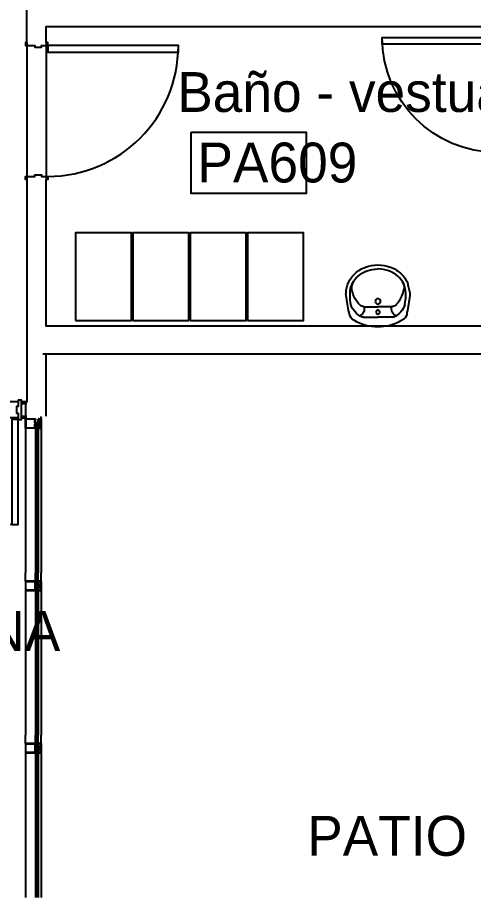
# Model space of a CAD drawing. Header units: millimetres. Extents: x 1473.7 to 1568.7, y 1808.4 to 1881.8.
# Drawn here: x 1505.13 to 1507.99, y 1822.57 to 1828.09 of the extents above; entities that cross this region are included whole.
import ezdxf

# ---------------------------------------------------------------- set-up
doc = ezdxf.new("R2010")
doc.units = ezdxf.units.MM
doc.layers.get('0').update_dxf_attribs({"linetype": 'CONTINUOUS'})
for name, color, linetype in [('0000-TEXTO', 7, 'CONTINUOUS'), ('10-CARP-HOJA-PUER', 4, 'CONTINUOUS'), ('10-CARP-MARC', 2, 'CONTINUOUS'), ('10-CARP-SLIA', 14, 'CONTINUOUS'), ('AR - CURTAIN WALL', 1, 'CONTINUOUS'), ('AR - INST. SANITARIA', 2, 'CONTINUOUS'), ('AR - REVESTIMIENTO', 21, 'CONTINUOUS'), ('AR - REVOQUE', 8, 'CONTINUOUS'), ('AR - VISTA 1', 8, 'CONTINUOUS'), ('MURO', 7, 'CONTINUOUS'), ('Sanitario_Detalle', 8, 'CONTINUOUS'), ('TEXTO', 7, 'CONTINUOUS')]:
    doc.layers.add(name, color=color, linetype=linetype)

# ---------------------------------------------------------------- blocks, each defined once
blk = doc.blocks.new('Puerta 86')
at = {"layer": '10-CARP-HOJA-PUER', "linetype": 'CONTINUOUS'}
blk.add_lwpolyline([(0.02, 0.13), (0.06, 0.13), (0.06, 0.95), (0.02, 0.95), (0.02, 0.13)], dxfattribs=at)
at = {"layer": '10-CARP-MARC', "linetype": 'CONTINUOUS'}
for points in [[(0, 0), (0, -0.01), (0.02, -0.01), (0.02, 0.05), (0.03, 0.05), (0.03, 0.09), (0.02, 0.09), (0.02, 0.13), (0, 0.13), (0, 0.12)], [(0.86, 0), (0.86, -0.01), (0.84, -0.01), (0.84, 0.05), (0.83, 0.05), (0.83, 0.09), (0.84, 0.09), (0.84, 0.13), (0.86, 0.13), (0.86, 0.12)]]:
    blk.add_lwpolyline(points, dxfattribs=at)
at = {"layer": '10-CARP-SLIA', "linetype": 'CONTINUOUS'}
for p, q in [((0, 0.12), (0.86, 0.12)), ((0, 0), (0.86, 0))]:
    blk.add_line(p, q, dxfattribs=at)
blk.add_arc((0.02, 0.13), 0.82, 0, 90, dxfattribs=at)
blk = doc.blocks.new('Puerta 76.2')
at = {"layer": '10-CARP-HOJA-PUER', "linetype": 'CONTINUOUS'}
blk.add_lwpolyline([(0.02, 0.14), (0.06, 0.14), (0.06, 0.86), (0.02, 0.86), (0.02, 0.14)], dxfattribs=at)
at = {"layer": '10-CARP-MARC', "linetype": 'CONTINUOUS'}
for points in [[(0, 0), (0, -0.01), (0.02, -0.01), (0.02, 0.06), (0.03, 0.06), (0.03, 0.1), (0.02, 0.1), (0.02, 0.14), (0, 0.14), (0, 0.13)], [(0.76, 0), (0.76, -0.01), (0.74, -0.01), (0.74, 0.06), (0.73, 0.06), (0.73, 0.1), (0.74, 0.1), (0.74, 0.14), (0.76, 0.14), (0.76, 0.13)]]:
    blk.add_lwpolyline(points, dxfattribs=at)
at = {"layer": '10-CARP-SLIA', "linetype": 'CONTINUOUS'}
for p, q in [((0, 0.13), (0.76, 0.13)), ((0, 0), (0.76, 0))]:
    blk.add_line(p, q, dxfattribs=at)
blk.add_arc((0.02, 0.14), 0.72, 0, 90, dxfattribs=at)
blk = doc.blocks.new('CWALL 01')
at = {"linetype": 'CONTINUOUS'}
for p, q in [((0.074213, 0.099158), (0.015, 0.099158)), ((0.015, 0.099158), (0.015, 0.035998)), ((0.016974, 0.041327), (0.016974, 0.096198)), ((0.017961, 0.097184), (0.071252, 0.097184)), ((0.072239, 0.096198), (0.072239, 0.041327)), ((0.074213, 0.035998), (0.074213, 0.099158)), ((0.015, 0.035998), (0.016382, 0.035998)), ((0.016184, 0.037182), (0.016184, 0.038366)), ((0.016184, 0.038366), (0.020132, 0.038366)), ((0.016382, 0.037182), (0.016184, 0.037182)), ((0.016875, 0.036491), (0.016875, 0.036689)), ((0.040017, 0.04034), (0.017961, 0.04034)), ((0.019441, 0.036689), (0.019441, 0.036491)), ((0.020132, 0.037182), (0.019934, 0.037182)), ((0.019934, 0.035998), (0.021316, 0.035998)), ((0.020132, 0.038366), (0.020132, 0.037182)), ((0.021316, 0.035998), (0.021316, 0.037873)), ((0.021809, 0.038366), (0.039031, 0.038366)), ((0.039524, 0.037873), (0.039524, 0.022182)), ((0.039524, 0.022182), (0.040511, 0.022182)), ((0.041498, 0.037873), (0.041498, 0.03886)), ((0.041498, 0.033393), (0.041498, 0.034419)), ((0.041498, 0.023168), (0.041498, 0.024391)), ((0.042164, 0.032915), (0.041601, 0.03322)), ((0.041601, 0.024565), (0.042164, 0.02487)), ((0.041621, 0.032273), (0.042164, 0.032568)), ((0.042164, 0.031632), (0.041621, 0.031926)), ((0.041621, 0.03099), (0.042164, 0.031285)), ((0.042164, 0.030349), (0.041621, 0.030643)), ((0.041621, 0.029707), (0.042164, 0.030002)), ((0.042164, 0.029066), (0.041621, 0.02936)), ((0.041621, 0.028424), (0.042164, 0.028719)), ((0.042164, 0.027783), (0.041621, 0.028077)), ((0.041621, 0.027142), (0.042164, 0.027436)), ((0.042164, 0.0265), (0.041621, 0.026794)), ((0.041621, 0.025859), (0.042164, 0.026153)), ((0.042164, 0.025217), (0.041621, 0.025511)), ((0.047222, 0.03738), (0.041991, 0.03738)), ((0.042485, 0.035406), (0.046728, 0.035406)), ((0.047612, 0.033861), (0.047049, 0.033556)), ((0.047049, 0.033209), (0.047592, 0.032915)), ((0.047592, 0.032568), (0.047049, 0.032273)), ((0.047049, 0.031926), (0.047592, 0.031632)), ((0.047592, 0.031285), (0.047049, 0.03099)), ((0.047049, 0.030643), (0.047592, 0.030349)), ((0.047592, 0.030002), (0.047049, 0.029707)), ((0.047049, 0.02936), (0.047592, 0.029066)), ((0.047592, 0.028719), (0.047049, 0.028424)), ((0.047049, 0.028077), (0.047592, 0.027783)), ((0.047592, 0.027436), (0.047049, 0.027142)), ((0.047049, 0.026794), (0.047592, 0.0265)), ((0.047592, 0.026153), (0.047049, 0.025859)), ((0.047049, 0.025511), (0.047592, 0.025217)), ((0.047592, 0.02487), (0.047049, 0.024576)), ((0.047049, 0.024229), (0.047612, 0.023924)), ((0.047715, 0.03886), (0.047715, 0.037873)), ((0.047715, 0.034419), (0.047715, 0.034035)), ((0.047715, 0.02375), (0.047715, 0.023168)), ((0.048702, 0.022182), (0.049689, 0.022182)), ((0.071252, 0.04034), (0.049195, 0.04034)), ((0.049689, 0.022182), (0.049689, 0.037873)), ((0.050182, 0.038366), (0.067403, 0.038366)), ((0.067897, 0.037873), (0.067897, 0.035998)), ((0.067897, 0.035998), (0.069278, 0.035998)), ((0.069081, 0.037182), (0.069081, 0.038366)), ((0.069081, 0.038366), (0.073028, 0.038366)), ((0.069278, 0.037182), (0.069081, 0.037182)), ((0.069772, 0.036491), (0.069772, 0.036689)), ((0.072338, 0.036689), (0.072338, 0.036491)), ((0.073028, 0.037182), (0.072831, 0.037182)), ((0.072831, 0.035998), (0.074213, 0.035998)), ((0.073028, 0.038366), (0.073028, 0.037182))]:
    blk.add_line(p, q, dxfattribs=at)
for p, q in [((0.074213, 0.099158), (0.126021, 0.099158)), ((0.015987, 0.019961), (0.015, 0.019961)), ((0.015, 0.019961), (0.015, 0.000224)), ((0.015, 0.000224), (0.074213, 0.000224)), ((0.015987, 0.015354), (0.015987, 0.019961)), ((0.016974, 0.013645), (0.015987, 0.015354)), ((0.016184, 0.013189), (0.016974, 0.013645)), ((0.016184, 0.012545), (0.016184, 0.013189)), ((0.016974, 0.011178), (0.016184, 0.012545)), ((0.016184, 0.010722), (0.016974, 0.011178)), ((0.016184, 0.0095), (0.016184, 0.010722)), ((0.019934, 0.0095), (0.016184, 0.0095)), ((0.016184, 0.002197), (0.016184, 0.008513)), ((0.016184, 0.008513), (0.019934, 0.008513)), ((0.017613, 0.013572), (0.016628, 0.012998)), ((0.016628, 0.012998), (0.018355, 0.009995)), ((0.072535, 0.001704), (0.016678, 0.001704)), ((0.018306, 0.019961), (0.016924, 0.019961)), ((0.016924, 0.019961), (0.016924, 0.014769)), ((0.016924, 0.014769), (0.017613, 0.013572)), ((0.017171, 0.038366), (0.019145, 0.038366)), ((0.017961, 0.012625), (0.018948, 0.013201)), ((0.019194, 0.010488), (0.017961, 0.012625)), ((0.018948, 0.013201), (0.017964, 0.014876)), ((0.018109, 0.017593), (0.018109, 0.018777)), ((0.018109, 0.018777), (0.018306, 0.018777)), ((0.022056, 0.017593), (0.018109, 0.017593)), ((0.018355, 0.009995), (0.019194, 0.010488)), ((0.01839, 0.015619), (0.029211, 0.015619)), ((0.018799, 0.01927), (0.018799, 0.019468)), ((0.019934, 0.008513), (0.019934, 0.0095)), ((0.021365, 0.019468), (0.021365, 0.01927)), ((0.023191, 0.019961), (0.021859, 0.019961)), ((0.021859, 0.018777), (0.022056, 0.018777)), ((0.022056, 0.018777), (0.022056, 0.017593)), ((0.023191, 0.018086), (0.023191, 0.019961)), ((0.028224, 0.017593), (0.023685, 0.017593)), ((0.028718, 0.018481), (0.028718, 0.018086)), ((0.038784, 0.019961), (0.030198, 0.019961)), ((0.030691, 0.017099), (0.030691, 0.017494)), ((0.031185, 0.017987), (0.03533, 0.017987)), ((0.035231, 0.013842), (0.053982, 0.013842)), ((0.035231, 0.01288), (0.035231, 0.013842)), ((0.053982, 0.01288), (0.035231, 0.01288)), ((0.035823, 0.017494), (0.035823, 0.015816)), ((0.036169, 0.011585), (0.036169, 0.012646)), ((0.036169, 0.012646), (0.053044, 0.012646)), ((0.053044, 0.011585), (0.036169, 0.011585)), ((0.052575, 0.011304), (0.036637, 0.011304)), ((0.036637, 0.011304), (0.036637, 0.006673)), ((0.037303, 0.014336), (0.043126, 0.014336)), ((0.037797, 0.016803), (0.037797, 0.018283)), ((0.03829, 0.018777), (0.038784, 0.018777)), ((0.03829, 0.01705), (0.03829, 0.018037)), ((0.044606, 0.01631), (0.03829, 0.01631)), ((0.05056, 0.004798), (0.038747, 0.004798)), ((0.038784, 0.01853), (0.039031, 0.01853)), ((0.050429, 0.016556), (0.038784, 0.016556)), ((0.039277, 0.01927), (0.039277, 0.019468)), ((0.039524, 0.019024), (0.039524, 0.021935)), ((0.039524, 0.021935), (0.04056, 0.021935)), ((0.040856, 0.006673), (0.040856, 0.011304)), ((0.041658, 0.032371), (0.042221, 0.032934)), ((0.041658, 0.032371), (0.047555, 0.032371)), ((0.041658, 0.013889), (0.041658, 0.032371)), ((0.042221, 0.013842), (0.042221, 0.032934)), ((0.042221, 0.032934), (0.046992, 0.032934)), ((0.042534, 0.023909), (0.042534, 0.028251)), ((0.043126, 0.014336), (0.043619, 0.013842)), ((0.043619, 0.013842), (0.044113, 0.014336)), ((0.044113, 0.014336), (0.044606, 0.014336)), ((0.050922, 0.01631), (0.044606, 0.01631)), ((0.044606, 0.014336), (0.0451, 0.014336)), ((0.0451, 0.014336), (0.045593, 0.013842)), ((0.045593, 0.013842), (0.046087, 0.014336)), ((0.046087, 0.014336), (0.051909, 0.014336)), ((0.046679, 0.028251), (0.046679, 0.023909)), ((0.046992, 0.013842), (0.046992, 0.032934)), ((0.046992, 0.032934), (0.047555, 0.032371)), ((0.047555, 0.032371), (0.047555, 0.013889)), ((0.048357, 0.011304), (0.048357, 0.006673)), ((0.048653, 0.021935), (0.049689, 0.021935)), ((0.049689, 0.021935), (0.049689, 0.019024)), ((0.049936, 0.019468), (0.049936, 0.01927)), ((0.050182, 0.01853), (0.050429, 0.01853)), ((0.059015, 0.019961), (0.050429, 0.019961)), ((0.050429, 0.018777), (0.050922, 0.018777)), ((0.050922, 0.018037), (0.050922, 0.01705)), ((0.051416, 0.018283), (0.051416, 0.016803)), ((0.052575, 0.006673), (0.052575, 0.011304)), ((0.053044, 0.012646), (0.053044, 0.011585)), ((0.05339, 0.015816), (0.05339, 0.017494)), ((0.053883, 0.017987), (0.058028, 0.017987)), ((0.053982, 0.013842), (0.053982, 0.01288)), ((0.058521, 0.017494), (0.058521, 0.017099)), ((0.126021, 0.031927), (0.059558, 0.031927)), ((0.059558, 0.031927), (0.059558, 0.024032)), ((0.059558, 0.024032), (0.126021, 0.024032)), ((0.060002, 0.015619), (0.070823, 0.015619)), ((0.060495, 0.018086), (0.060495, 0.018481)), ((0.065479, 0.017593), (0.060989, 0.017593)), ((0.068143, 0.020257), (0.065676, 0.020257)), ((0.065676, 0.020257), (0.065676, 0.018777)), ((0.067354, 0.019961), (0.065972, 0.019961)), ((0.065972, 0.019961), (0.065972, 0.018086)), ((0.066005, 0.021738), (0.068143, 0.021738)), ((0.067157, 0.017593), (0.067157, 0.018777)), ((0.067157, 0.018777), (0.067354, 0.018777)), ((0.071104, 0.017593), (0.067157, 0.017593)), ((0.067601, 0.035702), (0.067601, 0.037182)), ((0.070068, 0.035702), (0.067601, 0.035702)), ((0.068143, 0.017593), (0.06765, 0.018777)), ((0.06765, 0.018777), (0.068143, 0.018777)), ((0.067847, 0.01927), (0.067847, 0.019468)), ((0.06793, 0.034222), (0.070068, 0.034222)), ((0.068143, 0.018777), (0.068143, 0.020257)), ((0.070117, 0.017593), (0.068143, 0.017593)), ((0.069264, 0.021738), (0.071463, 0.021738)), ((0.073028, 0.0095), (0.069278, 0.0095)), ((0.069278, 0.0095), (0.069278, 0.008513)), ((0.069278, 0.008513), (0.073028, 0.008513)), ((0.070068, 0.038366), (0.069574, 0.037182)), ((0.069574, 0.037182), (0.070068, 0.037182)), ((0.071252, 0.012625), (0.070019, 0.010488)), ((0.070019, 0.010488), (0.070857, 0.009995)), ((0.072042, 0.038366), (0.070068, 0.038366)), ((0.070068, 0.037182), (0.070068, 0.035702)), ((0.072564, 0.020257), (0.070117, 0.020257)), ((0.070117, 0.020257), (0.070117, 0.018777)), ((0.070117, 0.018777), (0.070611, 0.018777)), ((0.070611, 0.018777), (0.070117, 0.017593)), ((0.071249, 0.014876), (0.070265, 0.013201)), ((0.070265, 0.013201), (0.071252, 0.012625)), ((0.070413, 0.019468), (0.070413, 0.01927)), ((0.070857, 0.009995), (0.072584, 0.012998)), ((0.072288, 0.019961), (0.070907, 0.019961)), ((0.070907, 0.018777), (0.071104, 0.018777)), ((0.071104, 0.018777), (0.071104, 0.017593)), ((0.071189, 0.034222), (0.073387, 0.034222)), ((0.0716, 0.013572), (0.072288, 0.014769)), ((0.072584, 0.012998), (0.0716, 0.013572)), ((0.072535, 0.037182), (0.072042, 0.038366)), ((0.072042, 0.035702), (0.072042, 0.037182)), ((0.072042, 0.037182), (0.072535, 0.037182)), ((0.074488, 0.035702), (0.072042, 0.035702)), ((0.073226, 0.015354), (0.072239, 0.013645)), ((0.072239, 0.013645), (0.073028, 0.013189)), ((0.073028, 0.012545), (0.072239, 0.011178)), ((0.072239, 0.011178), (0.073028, 0.010722)), ((0.072288, 0.014769), (0.072288, 0.019961)), ((0.073028, 0.013189), (0.073028, 0.012545)), ((0.073028, 0.010722), (0.073028, 0.0095)), ((0.073028, 0.008513), (0.073028, 0.002197)), ((0.073226, 0.019961), (0.073226, 0.015354)), ((0.074213, 0.019961), (0.073226, 0.019961)), ((0.074213, 0.035998), (0.126021, 0.035998)), ((0.074213, 0.000224), (0.074213, 0.019961)), ((0.074213, 0.000224), (0.126021, 0.000224)), ((0.074516, 0.019961), (0.126021, 0.019961))]:
    blk.add_line(p, q)
for centre, radius, start, end in [((0.007691, 0.11211), 0.014871, 238.855917, 299.4364), ((0.007691, -0.012728), 0.014871, 60.5636, 121.144083), ((0.016678, 0.002197), 0.000493, 180, 270), ((0.01839, 0.015125), 0.000493, 90, 210.425784), ((0.018306, 0.019468), 0.000493, 0, 90), ((0.018306, 0.01927), 0.000493, 270, 0), ((0.021859, 0.019468), 0.000493, 90, 180), ((0.021859, 0.01927), 0.000493, 180, 270), ((0.023685, 0.018086), 0.000493, 180, 270), ((0.028224, 0.018086), 0.000493, 270, 0), ((0.030198, 0.018481), 0.00148, 90, 180), ((0.029211, 0.017099), 0.00148, 270, 0), ((0.031185, 0.017494), 0.000493, 90, 180), ((0.03533, 0.017494), 0.000493, 0, 90), ((0.037303, 0.015816), 0.00148, 180, 270), ((0.038747, 0.006919), 0.002124, 186.670126, 353.329874), ((0.03829, 0.018283), 0.000493, 90, 180), ((0.03829, 0.016803), 0.000493, 180, 270), ((0.038784, 0.018037), 0.000493, 90, 180), ((0.038784, 0.01705), 0.000493, 180, 270), ((0.038784, 0.019468), 0.000493, 0, 90), ((0.038784, 0.01927), 0.000493, 270, 0), ((0.039031, 0.019024), 0.000493, 270, 0), ((0.04056, 0.023909), 0.001974, 270, 0), ((0.044606, 0.028251), 0.002072, 0, 180), ((0.048653, 0.023909), 0.001974, 180, 270), ((0.050466, 0.006919), 0.002124, 186.670126, 353.329874), ((0.050182, 0.019024), 0.000493, 180, 270), ((0.050429, 0.019468), 0.000493, 90, 180), ((0.050429, 0.01927), 0.000493, 180, 270), ((0.050429, 0.018037), 0.000493, 0, 90), ((0.050429, 0.01705), 0.000493, 270, 0), ((0.050922, 0.018283), 0.000493, 360, 90), ((0.050922, 0.016803), 0.000493, 270, 0), ((0.051909, 0.015816), 0.00148, 270, 0), ((0.053883, 0.017494), 0.000493, 90, 180), ((0.058028, 0.017494), 0.000493, 0, 90), ((0.060002, 0.017099), 0.00148, 180, 270), ((0.059015, 0.018481), 0.00148, 0, 90), ((0.060989, 0.018086), 0.000493, 180, 270), ((0.062203, 0.023641), 0.000371, 102.502102, 248.754835), ((0.060585, 0.019384), 0.004183, 349.989613, 69.220115), ((0.062367, 0.02296), 0.001072, 69.387224, 103.154358), ((0.061213, 0.019264), 0.004943, 37.842655, 71.950502), ((0.064128, 0.032318), 0.000371, 111.245165, 257.497898), ((0.062509, 0.036575), 0.004183, 290.779885, 10.010387), ((0.064291, 0.032999), 0.001072, 256.845642, 290.612776), ((0.063137, 0.036695), 0.004943, 288.049498, 322.157345), ((0.065183, 0.018777), 0.000493, 194.036243, 0), ((0.066005, 0.022724), 0.000987, 205.718883, 270), ((0.065479, 0.018086), 0.000493, 270, 0), ((0.067107, 0.037182), 0.000493, 360, 165.963757), ((0.06793, 0.033235), 0.000987, 90, 154.281117), ((0.067354, 0.019468), 0.000493, 0, 90), ((0.067354, 0.01927), 0.000493, 270, 0), ((0.072047, 0.019775), 0.00437, 105.506809, 153.312524), ((0.071625, 0.020652), 0.002598, 93.410662, 155.294258), ((0.073972, 0.036184), 0.00437, 206.687476, 254.493191), ((0.070907, 0.019468), 0.000493, 90, 180), ((0.070907, 0.01927), 0.000493, 180, 270), ((0.070823, 0.015125), 0.000493, 329.574216, 90), ((0.071165, 0.023113), 0.000918, 56.409677, 108.113715), ((0.073549, 0.035308), 0.002598, 204.705742, 266.589338), ((0.071463, 0.022724), 0.000987, 270, 330), ((0.071441, 0.023603), 0.000359, 274.691808, 49.858362), ((0.07577, 0.019908), 0.004161, 99.2844, 146.059324), ((0.072535, 0.002197), 0.000493, 270, 0), ((0.076086, 0.019596), 0.003584, 97.363163, 169.364424), ((0.073089, 0.032846), 0.000918, 251.886285, 303.590323), ((0.073387, 0.033235), 0.000987, 30, 90), ((0.073365, 0.032356), 0.000359, 310.141638, 85.308192), ((0.079955, 0.017514), 0.005963, 121.679518, 164.337468), ((0.077694, 0.036051), 0.004161, 213.940676, 260.7156), ((0.078011, 0.036363), 0.003584, 190.635576, 262.636837), ((0.075309, 0.022764), 0.001268, 66.838107, 99.572638), ((0.075594, 0.023569), 0.00042, 274.518933, 59.340056), ((0.075935, 0.023863), 0.001553, 304.870929, 6.241263), ((0.077233, 0.033195), 0.001268, 260.427362, 293.161893), ((0.077518, 0.03239), 0.00042, 300.659944, 85.481067)]:
    blk.add_arc(centre, radius, start, end)
for centre, radius, start, end in [((0.017961, 0.096198), 0.000987, 90, 180), ((0.071252, 0.096198), 0.000987, 0, 90), ((0.016382, 0.036689), 0.000493, 0, 90), ((0.016382, 0.036491), 0.000493, 270, 0), ((0.017961, 0.041327), 0.000987, 180, 270), ((0.019934, 0.036689), 0.000493, 90, 180), ((0.019934, 0.036491), 0.000493, 180, 270), ((0.021809, 0.037873), 0.000493, 90, 180), ((0.039031, 0.037873), 0.000493, 0, 90), ((0.040017, 0.03886), 0.00148, 0, 90), ((0.040511, 0.023168), 0.000987, 270, 0), ((0.044606, 0.009483), 0.004686, 216.846972, 323.153028), ((0.041991, 0.037873), 0.000493, 180, 270), ((0.042485, 0.034419), 0.000987, 90, 180), ((0.041695, 0.033393), 0.000197, 180, 241.557072), ((0.041695, 0.024391), 0.000197, 118.442929, 180), ((0.041715, 0.0321), 0.000197, 118.442929, 241.557071), ((0.041715, 0.030817), 0.000197, 118.442929, 241.557071), ((0.041715, 0.029534), 0.000197, 118.442929, 241.557071), ((0.041715, 0.028251), 0.000197, 118.442929, 241.557071), ((0.041715, 0.026968), 0.000197, 118.442929, 241.557071), ((0.041715, 0.025685), 0.000197, 118.442929, 241.557072), ((0.04207, 0.032741), 0.000197, 298.442929, 61.557071), ((0.04207, 0.031458), 0.000197, 298.442929, 61.557071), ((0.04207, 0.030175), 0.000197, 298.442929, 61.557071), ((0.04207, 0.028892), 0.000197, 298.442929, 61.557071), ((0.04207, 0.027609), 0.000197, 298.442929, 61.557071), ((0.04207, 0.026327), 0.000197, 298.442929, 61.557071), ((0.04207, 0.025044), 0.000197, 298.442929, 61.557072), ((0.046728, 0.034419), 0.000987, 0, 90), ((0.047143, 0.033383), 0.000197, 118.442928, 241.557071), ((0.047143, 0.0321), 0.000197, 118.442929, 241.557071), ((0.047143, 0.030817), 0.000197, 118.442929, 241.557071), ((0.047143, 0.029534), 0.000197, 118.442929, 241.557071), ((0.047143, 0.028251), 0.000197, 118.442929, 241.557071), ((0.047143, 0.026968), 0.000197, 118.442928, 241.557071), ((0.047143, 0.025685), 0.000197, 118.442929, 241.557071), ((0.047143, 0.024402), 0.000197, 118.442929, 241.557071), ((0.047222, 0.037873), 0.000493, 270, 0), ((0.047498, 0.032741), 0.000197, 298.442928, 61.557071), ((0.047498, 0.031458), 0.000197, 298.442928, 61.557071), ((0.047498, 0.030175), 0.000197, 298.442928, 61.557071), ((0.047498, 0.028892), 0.000197, 298.442929, 61.557071), ((0.047498, 0.027609), 0.000197, 298.442929, 61.557071), ((0.047498, 0.026327), 0.000197, 298.442929, 61.557071), ((0.047498, 0.025044), 0.000197, 298.442929, 61.557071), ((0.047518, 0.034035), 0.000197, 298.442928, 0), ((0.047518, 0.02375), 0.000197, 360, 61.557071), ((0.049195, 0.03886), 0.00148, 90, 180), ((0.048702, 0.023168), 0.000987, 180, 270), ((0.050182, 0.037873), 0.000493, 90, 180), ((0.067403, 0.037873), 0.000493, 0, 90), ((0.069278, 0.036689), 0.000493, 0, 90), ((0.069278, 0.036491), 0.000493, 270, 0), ((0.071252, 0.041327), 0.000987, 270, 0), ((0.072831, 0.036689), 0.000493, 90, 180), ((0.072831, 0.036491), 0.000493, 180, 270)]:
    blk.add_arc(centre, radius, start, end, dxfattribs=at)
blk = doc.blocks.new('CWALL 02')
for p, q in [((0.051808, 0.098935), (0, 0.098935)), ((0.111021, 0.098935), (0.162829, 0.098935)), ((0.051808, 0.035774), (0, 0.035774)), ((0, 0.031703), (0.066463, 0.031703)), ((0.066463, 0.023808), (0, 0.023808)), ((0.051505, 0.019738), (0, 0.019738)), ((0.051808, 0), (0, 0)), ((0.051533, 0.035478), (0.053979, 0.035478)), ((0.052795, 0.019738), (0.051808, 0.019738)), ((0.051808, 0.019738), (0.051808, 0)), ((0.051808, 0), (0.111021, 0)), ((0.054832, 0.033998), (0.052634, 0.033998)), ((0.052795, 0.015131), (0.052795, 0.019738)), ((0.053782, 0.013422), (0.052795, 0.015131)), ((0.052992, 0.012966), (0.053782, 0.013422)), ((0.052992, 0.012322), (0.052992, 0.012966)), ((0.053782, 0.010954), (0.052992, 0.012322)), ((0.052992, 0.010499), (0.053782, 0.010954)), ((0.052992, 0.009277), (0.052992, 0.010499)), ((0.056743, 0.009277), (0.052992, 0.009277)), ((0.052992, 0.001974), (0.052992, 0.00829)), ((0.052992, 0.00829), (0.056743, 0.00829)), ((0.054421, 0.013349), (0.053437, 0.012775)), ((0.053437, 0.012775), (0.055164, 0.009771)), ((0.053457, 0.020034), (0.055904, 0.020034)), ((0.053486, 0.036959), (0.053979, 0.038143)), ((0.053979, 0.036959), (0.053486, 0.036959)), ((0.109343, 0.00148), (0.053486, 0.00148)), ((0.055114, 0.019738), (0.053733, 0.019738)), ((0.053733, 0.019738), (0.053733, 0.014545)), ((0.053733, 0.014545), (0.054421, 0.013349)), ((0.053979, 0.038143), (0.055953, 0.038143)), ((0.053979, 0.035478), (0.053979, 0.036959)), ((0.056757, 0.021514), (0.054558, 0.021514)), ((0.054769, 0.012401), (0.055756, 0.012977)), ((0.056002, 0.010264), (0.054769, 0.012401)), ((0.055756, 0.012977), (0.054772, 0.014652)), ((0.054917, 0.017369), (0.054917, 0.018553)), ((0.054917, 0.018553), (0.055114, 0.018553)), ((0.058864, 0.017369), (0.054917, 0.017369)), ((0.055164, 0.009771), (0.056002, 0.010264)), ((0.055198, 0.015395), (0.066019, 0.015395)), ((0.055904, 0.018553), (0.05541, 0.018553)), ((0.05541, 0.018553), (0.055904, 0.017369)), ((0.055608, 0.019047), (0.055608, 0.019244)), ((0.055904, 0.020034), (0.055904, 0.018553)), ((0.055904, 0.017369), (0.057878, 0.017369)), ((0.055953, 0.038143), (0.056447, 0.036959)), ((0.056447, 0.036959), (0.055953, 0.036959)), ((0.055953, 0.036959), (0.055953, 0.035478)), ((0.055953, 0.035478), (0.05842, 0.035478)), ((0.058091, 0.033998), (0.055953, 0.033998)), ((0.056743, 0.00829), (0.056743, 0.009277)), ((0.060016, 0.021514), (0.057878, 0.021514)), ((0.057878, 0.018553), (0.057878, 0.020034)), ((0.057878, 0.020034), (0.060345, 0.020034)), ((0.057878, 0.017369), (0.058371, 0.018553)), ((0.058371, 0.018553), (0.057878, 0.018553)), ((0.058174, 0.019244), (0.058174, 0.019047)), ((0.05842, 0.035478), (0.05842, 0.036959)), ((0.059999, 0.019738), (0.058667, 0.019738)), ((0.058667, 0.018553), (0.058864, 0.018553)), ((0.058864, 0.018553), (0.058864, 0.017369)), ((0.059999, 0.017863), (0.059999, 0.019738)), ((0.060345, 0.020034), (0.060345, 0.018553)), ((0.065032, 0.017369), (0.060493, 0.017369)), ((0.065526, 0.018257), (0.065526, 0.017863)), ((0.066463, 0.031703), (0.066463, 0.023808)), ((0.075592, 0.019738), (0.067006, 0.019738)), ((0.0675, 0.016876), (0.0675, 0.01727)), ((0.067993, 0.017764), (0.072138, 0.017764)), ((0.072039, 0.013619), (0.09079, 0.013619)), ((0.072039, 0.012657), (0.072039, 0.013619)), ((0.09079, 0.012657), (0.072039, 0.012657)), ((0.072631, 0.01727), (0.072631, 0.015593)), ((0.072977, 0.011361), (0.072977, 0.012422)), ((0.072977, 0.012422), (0.089852, 0.012422)), ((0.089852, 0.011361), (0.072977, 0.011361)), ((0.089384, 0.01108), (0.073446, 0.01108)), ((0.073446, 0.01108), (0.073446, 0.006449)), ((0.074112, 0.014112), (0.079934, 0.014112)), ((0.074605, 0.01658), (0.074605, 0.01806)), ((0.075099, 0.018553), (0.075592, 0.018553)), ((0.075099, 0.016826), (0.075099, 0.017813)), ((0.081415, 0.016086), (0.075099, 0.016086)), ((0.087368, 0.004574), (0.075555, 0.004574)), ((0.075592, 0.018307), (0.075839, 0.018307)), ((0.087237, 0.016333), (0.075592, 0.016333)), ((0.076085, 0.019047), (0.076085, 0.019244)), ((0.076332, 0.0188), (0.076332, 0.021711)), ((0.076332, 0.021711), (0.077368, 0.021711)), ((0.077664, 0.006449), (0.077664, 0.01108)), ((0.078466, 0.032148), (0.079029, 0.03271)), ((0.078466, 0.032148), (0.084363, 0.032148)), ((0.078466, 0.013666), (0.078466, 0.032148)), ((0.079029, 0.013619), (0.079029, 0.03271)), ((0.079029, 0.03271), (0.0838, 0.03271)), ((0.079342, 0.023685), (0.079342, 0.028027)), ((0.079934, 0.014112), (0.080428, 0.013619)), ((0.080428, 0.013619), (0.080921, 0.014112)), ((0.080921, 0.014112), (0.081415, 0.014112)), ((0.087731, 0.016086), (0.081415, 0.016086)), ((0.081415, 0.014112), (0.081908, 0.014112)), ((0.081908, 0.014112), (0.082401, 0.013619)), ((0.082401, 0.013619), (0.082895, 0.014112)), ((0.082895, 0.014112), (0.088718, 0.014112)), ((0.083487, 0.028027), (0.083487, 0.023685)), ((0.0838, 0.013619), (0.0838, 0.03271)), ((0.0838, 0.03271), (0.084363, 0.032148)), ((0.084363, 0.032148), (0.084363, 0.013666)), ((0.085165, 0.01108), (0.085165, 0.006449)), ((0.085461, 0.021711), (0.086497, 0.021711)), ((0.086497, 0.021711), (0.086497, 0.0188)), ((0.086744, 0.019244), (0.086744, 0.019047)), ((0.08699, 0.018307), (0.087237, 0.018307)), ((0.095823, 0.019738), (0.087237, 0.019738)), ((0.087237, 0.018553), (0.087731, 0.018553)), ((0.087731, 0.017813), (0.087731, 0.016826)), ((0.088224, 0.01806), (0.088224, 0.01658)), ((0.089384, 0.006449), (0.089384, 0.01108)), ((0.089852, 0.012422), (0.089852, 0.011361)), ((0.090198, 0.015593), (0.090198, 0.01727)), ((0.090691, 0.017764), (0.094836, 0.017764)), ((0.09079, 0.013619), (0.09079, 0.012657)), ((0.09533, 0.01727), (0.09533, 0.016876)), ((0.162829, 0.031703), (0.096366, 0.031703)), ((0.096366, 0.031703), (0.096366, 0.023808)), ((0.096366, 0.023808), (0.162829, 0.023808)), ((0.09681, 0.015395), (0.107631, 0.015395)), ((0.097303, 0.017863), (0.097303, 0.018257)), ((0.102287, 0.017369), (0.097797, 0.017369)), ((0.104952, 0.020034), (0.102484, 0.020034)), ((0.102484, 0.020034), (0.102484, 0.018553)), ((0.104162, 0.019738), (0.102781, 0.019738)), ((0.102781, 0.019738), (0.102781, 0.017863)), ((0.102814, 0.021514), (0.104952, 0.021514)), ((0.103965, 0.017369), (0.103965, 0.018553)), ((0.103965, 0.018553), (0.104162, 0.018553)), ((0.107912, 0.017369), (0.103965, 0.017369)), ((0.104409, 0.035478), (0.104409, 0.036959)), ((0.106876, 0.035478), (0.104409, 0.035478)), ((0.104952, 0.017369), (0.104458, 0.018553)), ((0.104458, 0.018553), (0.104952, 0.018553)), ((0.104656, 0.019047), (0.104656, 0.019244)), ((0.104738, 0.033998), (0.106876, 0.033998)), ((0.104952, 0.018553), (0.104952, 0.020034)), ((0.106925, 0.017369), (0.104952, 0.017369)), ((0.106072, 0.021514), (0.108271, 0.021514)), ((0.109837, 0.009277), (0.106087, 0.009277)), ((0.106087, 0.009277), (0.106087, 0.00829)), ((0.106087, 0.00829), (0.109837, 0.00829)), ((0.106876, 0.038143), (0.106383, 0.036959)), ((0.106383, 0.036959), (0.106876, 0.036959)), ((0.10806, 0.012401), (0.106827, 0.010264)), ((0.106827, 0.010264), (0.107666, 0.009771)), ((0.10885, 0.038143), (0.106876, 0.038143)), ((0.106876, 0.036959), (0.106876, 0.035478)), ((0.109372, 0.020034), (0.106925, 0.020034)), ((0.106925, 0.020034), (0.106925, 0.018553)), ((0.106925, 0.018553), (0.107419, 0.018553)), ((0.107419, 0.018553), (0.106925, 0.017369)), ((0.108057, 0.014652), (0.107073, 0.012977)), ((0.107073, 0.012977), (0.10806, 0.012401)), ((0.107221, 0.019244), (0.107221, 0.019047)), ((0.107666, 0.009771), (0.109393, 0.012775)), ((0.109097, 0.019738), (0.107715, 0.019738)), ((0.107715, 0.018553), (0.107912, 0.018553)), ((0.107912, 0.018553), (0.107912, 0.017369)), ((0.107997, 0.033998), (0.110195, 0.033998)), ((0.108408, 0.013349), (0.109097, 0.014545)), ((0.109393, 0.012775), (0.108408, 0.013349)), ((0.109343, 0.036959), (0.10885, 0.038143)), ((0.10885, 0.035478), (0.10885, 0.036959)), ((0.10885, 0.036959), (0.109343, 0.036959)), ((0.111297, 0.035478), (0.10885, 0.035478)), ((0.110034, 0.015131), (0.109047, 0.013422)), ((0.109047, 0.013422), (0.109837, 0.012966)), ((0.109837, 0.012322), (0.109047, 0.010954)), ((0.109047, 0.010954), (0.109837, 0.010499)), ((0.109097, 0.014545), (0.109097, 0.019738)), ((0.109837, 0.012966), (0.109837, 0.012322)), ((0.109837, 0.010499), (0.109837, 0.009277)), ((0.109837, 0.00829), (0.109837, 0.001974)), ((0.110034, 0.019738), (0.110034, 0.015131)), ((0.111021, 0.019738), (0.110034, 0.019738)), ((0.111021, 0.035774), (0.162829, 0.035774)), ((0.111021, 0), (0.111021, 0.019738)), ((0.111021, 0), (0.162829, 0)), ((0.111325, 0.019738), (0.162829, 0.019738))]:
    blk.add_line(p, q)
at = {"linetype": 'CONTINUOUS'}
for p, q in [((0.111021, 0.098935), (0.051808, 0.098935)), ((0.051808, 0.098935), (0.051808, 0.035774)), ((0.053782, 0.041104), (0.053782, 0.095974)), ((0.054769, 0.096961), (0.10806, 0.096961)), ((0.109047, 0.095974), (0.109047, 0.041104)), ((0.111021, 0.035774), (0.111021, 0.098935)), ((0.051808, 0.035774), (0.05319, 0.035774)), ((0.052992, 0.036959), (0.052992, 0.038143)), ((0.052992, 0.038143), (0.05694, 0.038143)), ((0.05319, 0.036959), (0.052992, 0.036959)), ((0.053683, 0.036268), (0.053683, 0.036465)), ((0.076826, 0.040117), (0.054769, 0.040117)), ((0.056249, 0.036465), (0.056249, 0.036268)), ((0.05694, 0.036959), (0.056743, 0.036959)), ((0.056743, 0.035774), (0.058124, 0.035774)), ((0.05694, 0.038143), (0.05694, 0.036959)), ((0.058124, 0.035774), (0.058124, 0.037649)), ((0.058618, 0.038143), (0.075839, 0.038143)), ((0.076332, 0.037649), (0.076332, 0.021958)), ((0.076332, 0.021958), (0.077319, 0.021958)), ((0.078306, 0.037649), (0.078306, 0.038636)), ((0.078306, 0.03317), (0.078306, 0.034195)), ((0.078306, 0.022945), (0.078306, 0.024168)), ((0.078972, 0.032691), (0.078409, 0.032996)), ((0.078409, 0.024341), (0.078972, 0.024646)), ((0.078429, 0.03205), (0.078972, 0.032344)), ((0.078972, 0.031408), (0.078429, 0.031703)), ((0.078429, 0.030767), (0.078972, 0.031061)), ((0.078972, 0.030125), (0.078429, 0.03042)), ((0.078429, 0.029484), (0.078972, 0.029778)), ((0.078972, 0.028842), (0.078429, 0.029137)), ((0.078429, 0.028201), (0.078972, 0.028495)), ((0.078972, 0.027559), (0.078429, 0.027854)), ((0.078429, 0.026918), (0.078972, 0.027212)), ((0.078972, 0.026277), (0.078429, 0.026571)), ((0.078429, 0.025635), (0.078972, 0.025929)), ((0.078972, 0.024994), (0.078429, 0.025288)), ((0.08403, 0.037156), (0.078799, 0.037156)), ((0.079293, 0.035182), (0.083536, 0.035182)), ((0.08442, 0.033638), (0.083857, 0.033333)), ((0.083857, 0.032986), (0.0844, 0.032691)), ((0.0844, 0.032344), (0.083857, 0.03205)), ((0.083857, 0.031703), (0.0844, 0.031408)), ((0.0844, 0.031061), (0.083857, 0.030767)), ((0.083857, 0.03042), (0.0844, 0.030125)), ((0.0844, 0.029778), (0.083857, 0.029484)), ((0.083857, 0.029137), (0.0844, 0.028842)), ((0.0844, 0.028495), (0.083857, 0.028201)), ((0.083857, 0.027854), (0.0844, 0.027559)), ((0.0844, 0.027212), (0.083857, 0.026918)), ((0.083857, 0.026571), (0.0844, 0.026277)), ((0.0844, 0.025929), (0.083857, 0.025635)), ((0.083857, 0.025288), (0.0844, 0.024994)), ((0.0844, 0.024646), (0.083857, 0.024352)), ((0.083857, 0.024005), (0.08442, 0.0237)), ((0.084523, 0.038636), (0.084523, 0.037649)), ((0.084523, 0.034195), (0.084523, 0.033811)), ((0.084523, 0.023526), (0.084523, 0.022945)), ((0.08551, 0.021958), (0.086497, 0.021958)), ((0.10806, 0.040117), (0.086004, 0.040117)), ((0.086497, 0.021958), (0.086497, 0.037649)), ((0.08699, 0.038143), (0.104212, 0.038143)), ((0.104705, 0.037649), (0.104705, 0.035774)), ((0.104705, 0.035774), (0.106087, 0.035774)), ((0.105889, 0.036959), (0.105889, 0.038143)), ((0.105889, 0.038143), (0.109837, 0.038143)), ((0.106087, 0.036959), (0.105889, 0.036959)), ((0.10658, 0.036268), (0.10658, 0.036465)), ((0.109146, 0.036465), (0.109146, 0.036268)), ((0.109837, 0.036959), (0.109639, 0.036959)), ((0.109639, 0.035774), (0.111021, 0.035774)), ((0.109837, 0.038143), (0.109837, 0.036959))]:
    blk.add_line(p, q, dxfattribs=at)
for centre, radius, start, end in [((0.054769, 0.095974), 0.000987, 90, 180), ((0.10806, 0.095974), 0.000987, 0, 90), ((0.05319, 0.036465), 0.000493, 0, 90), ((0.05319, 0.036268), 0.000493, 270, 0), ((0.054769, 0.041104), 0.000987, 180, 270), ((0.056743, 0.036465), 0.000493, 90, 180), ((0.056743, 0.036268), 0.000493, 180, 270), ((0.058618, 0.037649), 0.000493, 90, 180), ((0.075839, 0.037649), 0.000493, 0, 90), ((0.076826, 0.038636), 0.00148, 0, 90), ((0.077319, 0.022945), 0.000987, 270, 0), ((0.081415, 0.00926), 0.004686, 216.846972, 323.153028), ((0.078799, 0.037649), 0.000493, 180, 270), ((0.079293, 0.034195), 0.000987, 90, 180), ((0.078503, 0.03317), 0.000197, 180, 241.557072), ((0.078503, 0.024168), 0.000197, 118.442929, 180), ((0.078523, 0.031876), 0.000197, 118.442929, 241.557071), ((0.078523, 0.030593), 0.000197, 118.442929, 241.557071), ((0.078523, 0.02931), 0.000197, 118.442929, 241.557071), ((0.078523, 0.028027), 0.000197, 118.442929, 241.557071), ((0.078523, 0.026744), 0.000197, 118.442929, 241.557071), ((0.078523, 0.025461), 0.000197, 118.442929, 241.557072), ((0.078878, 0.032518), 0.000197, 298.442929, 61.557071), ((0.078878, 0.031235), 0.000197, 298.442929, 61.557071), ((0.078878, 0.029952), 0.000197, 298.442929, 61.557071), ((0.078878, 0.028669), 0.000197, 298.442929, 61.557071), ((0.078878, 0.027386), 0.000197, 298.442929, 61.557071), ((0.078878, 0.026103), 0.000197, 298.442929, 61.557071), ((0.078878, 0.02482), 0.000197, 298.442929, 61.557072), ((0.083536, 0.034195), 0.000987, 0, 90), ((0.083951, 0.033159), 0.000197, 118.442928, 241.557071), ((0.083951, 0.031876), 0.000197, 118.442929, 241.557071), ((0.083951, 0.030593), 0.000197, 118.442929, 241.557071), ((0.083951, 0.02931), 0.000197, 118.442929, 241.557071), ((0.083951, 0.028027), 0.000197, 118.442929, 241.557071), ((0.083951, 0.026744), 0.000197, 118.442928, 241.557071), ((0.083951, 0.025461), 0.000197, 118.442929, 241.557071), ((0.083951, 0.024179), 0.000197, 118.442929, 241.557071), ((0.08403, 0.037649), 0.000493, 270, 0), ((0.084306, 0.032518), 0.000197, 298.442928, 61.557071), ((0.084306, 0.031235), 0.000197, 298.442928, 61.557071), ((0.084306, 0.029952), 0.000197, 298.442928, 61.557071), ((0.084306, 0.028669), 0.000197, 298.442929, 61.557071), ((0.084306, 0.027386), 0.000197, 298.442929, 61.557071), ((0.084306, 0.026103), 0.000197, 298.442929, 61.557071), ((0.084306, 0.02482), 0.000197, 298.442929, 61.557071), ((0.084326, 0.033811), 0.000197, 298.442928, 0), ((0.084326, 0.023526), 0.000197, 360, 61.557071), ((0.08551, 0.022945), 0.000987, 180, 270), ((0.086004, 0.038636), 0.00148, 90, 180), ((0.08699, 0.037649), 0.000493, 90, 180), ((0.104212, 0.037649), 0.000493, 0, 90), ((0.106087, 0.036465), 0.000493, 0, 90), ((0.106087, 0.036268), 0.000493, 270, 0), ((0.10806, 0.041104), 0.000987, 270, 0), ((0.109639, 0.036465), 0.000493, 90, 180), ((0.109639, 0.036268), 0.000493, 180, 270)]:
    blk.add_arc(centre, radius, start, end, dxfattribs=at)
for centre, radius, start, end in [((0.048503, 0.032167), 0.00042, 94.518933, 239.340056), ((0.048787, 0.032972), 0.001268, 246.838107, 279.572638), ((0.04801, 0.03614), 0.003584, 277.363163, 349.364424), ((0.050086, 0.02364), 0.001553, 173.758737, 235.129071), ((0.048327, 0.035828), 0.004161, 279.2844, 326.059324), ((0.046066, 0.017291), 0.005963, 15.662532, 58.320482), ((0.050427, 0.023345), 0.00042, 120.659944, 265.481067), ((0.050712, 0.02254), 0.001268, 80.427362, 113.161893), ((0.049935, 0.019372), 0.003584, 10.635576, 82.636837), ((0.050251, 0.019684), 0.004161, 33.940676, 80.7156), ((0.052634, 0.033011), 0.000987, 90, 150), ((0.052656, 0.032132), 0.000359, 94.691808, 229.858362), ((0.052932, 0.032622), 0.000918, 236.409677, 288.113715), ((0.052472, 0.035084), 0.002598, 273.410662, 335.294258), ((0.053486, 0.001974), 0.000493, 180, 270), ((0.052049, 0.03596), 0.00437, 285.506809, 333.312524), ((0.054558, 0.022501), 0.000987, 210, 270), ((0.05458, 0.02338), 0.000359, 130.141638, 265.308192), ((0.054856, 0.02289), 0.000918, 71.886285, 123.590323), ((0.054396, 0.020428), 0.002598, 24.705742, 86.589338), ((0.055198, 0.014902), 0.000493, 90, 210.425784), ((0.055114, 0.019244), 0.000493, 0, 90), ((0.055114, 0.019047), 0.000493, 270, 0), ((0.053973, 0.019551), 0.00437, 26.687476, 74.493191), ((0.058091, 0.033011), 0.000987, 25.718883, 90), ((0.058667, 0.019244), 0.000493, 90, 180), ((0.058667, 0.019047), 0.000493, 180, 270), ((0.058914, 0.036959), 0.000493, 14.036243, 180), ((0.062884, 0.036472), 0.004943, 217.842655, 251.950502), ((0.063512, 0.036351), 0.004183, 169.989613, 249.220115), ((0.060493, 0.017863), 0.000493, 180, 270), ((0.060016, 0.022501), 0.000987, 270, 334.281117), ((0.060838, 0.018553), 0.000493, 180, 345.963757), ((0.064808, 0.01904), 0.004943, 108.049498, 142.157345), ((0.065436, 0.019161), 0.004183, 110.779885, 190.010387), ((0.06173, 0.032775), 0.001072, 249.387224, 283.154358), ((0.061893, 0.032094), 0.000371, 282.502102, 68.754835), ((0.063654, 0.022736), 0.001072, 76.845642, 110.612776), ((0.063818, 0.023418), 0.000371, 291.245165, 77.497898), ((0.065032, 0.017863), 0.000493, 270, 0), ((0.067006, 0.018257), 0.00148, 90, 180), ((0.066019, 0.016876), 0.00148, 270, 0), ((0.067993, 0.01727), 0.000493, 90, 180), ((0.072138, 0.01727), 0.000493, 0, 90), ((0.074112, 0.015593), 0.00148, 180, 270), ((0.075555, 0.006696), 0.002124, 186.670126, 353.329874), ((0.075099, 0.01806), 0.000493, 90, 180), ((0.075099, 0.01658), 0.000493, 180, 270), ((0.075592, 0.017813), 0.000493, 90, 180), ((0.075592, 0.016826), 0.000493, 180, 270), ((0.075592, 0.019244), 0.000493, 0, 90), ((0.075592, 0.019047), 0.000493, 270, 0), ((0.075839, 0.0188), 0.000493, 270, 0), ((0.077368, 0.023685), 0.001974, 270, 0), ((0.081415, 0.028027), 0.002072, 0, 180), ((0.085461, 0.023685), 0.001974, 180, 270), ((0.087274, 0.006696), 0.002124, 186.670126, 353.329874), ((0.08699, 0.0188), 0.000493, 180, 270), ((0.087237, 0.019244), 0.000493, 90, 180), ((0.087237, 0.019047), 0.000493, 180, 270), ((0.087237, 0.017813), 0.000493, 0, 90), ((0.087237, 0.016826), 0.000493, 270, 0), ((0.087731, 0.01806), 0.000493, 360, 90), ((0.087731, 0.01658), 0.000493, 270, 0), ((0.088718, 0.015593), 0.00148, 270, 0), ((0.090691, 0.01727), 0.000493, 90, 180), ((0.094836, 0.01727), 0.000493, 0, 90), ((0.09681, 0.016876), 0.00148, 180, 270), ((0.095823, 0.018257), 0.00148, 0, 90), ((0.097797, 0.017863), 0.000493, 180, 270), ((0.099012, 0.023418), 0.000371, 102.502102, 248.754835), ((0.097393, 0.019161), 0.004183, 349.989613, 69.220115), ((0.099175, 0.022736), 0.001072, 69.387224, 103.154358), ((0.098021, 0.01904), 0.004943, 37.842655, 71.950502), ((0.100936, 0.032094), 0.000371, 111.245165, 257.497898), ((0.099317, 0.036351), 0.004183, 290.779885, 10.010387), ((0.1011, 0.032775), 0.001072, 256.845642, 290.612776), ((0.099946, 0.036472), 0.004943, 288.049498, 322.157345), ((0.101991, 0.018553), 0.000493, 194.036243, 0), ((0.102814, 0.022501), 0.000987, 205.718883, 270), ((0.102287, 0.017863), 0.000493, 270, 0), ((0.103915, 0.036959), 0.000493, 360, 165.963757), ((0.104738, 0.033011), 0.000987, 90, 154.281117), ((0.104162, 0.019244), 0.000493, 0, 90), ((0.104162, 0.019047), 0.000493, 270, 0), ((0.108856, 0.019551), 0.00437, 105.506809, 153.312524), ((0.108433, 0.020428), 0.002598, 93.410662, 155.294258), ((0.11078, 0.03596), 0.00437, 206.687476, 254.493191), ((0.107715, 0.019244), 0.000493, 90, 180), ((0.107715, 0.019047), 0.000493, 180, 270), ((0.107631, 0.014902), 0.000493, 329.574216, 90), ((0.107973, 0.02289), 0.000918, 56.409677, 108.113715), ((0.110357, 0.035084), 0.002598, 204.705742, 266.589338), ((0.108271, 0.022501), 0.000987, 270, 330), ((0.108249, 0.02338), 0.000359, 274.691808, 49.858362), ((0.112578, 0.019684), 0.004161, 99.2844, 146.059324), ((0.109343, 0.001974), 0.000493, 270, 0), ((0.112894, 0.019372), 0.003584, 97.363163, 169.364424), ((0.109897, 0.032622), 0.000918, 251.886285, 303.590323), ((0.110195, 0.033011), 0.000987, 30, 90), ((0.110173, 0.032132), 0.000359, 310.141638, 85.308192), ((0.116763, 0.017291), 0.005963, 121.679518, 164.337468), ((0.114502, 0.035828), 0.004161, 213.940676, 260.7156), ((0.114819, 0.03614), 0.003584, 190.635576, 262.636837), ((0.112117, 0.02254), 0.001268, 66.838107, 99.572638), ((0.112402, 0.023345), 0.00042, 274.518933, 59.340056), ((0.112743, 0.02364), 0.001553, 304.870929, 6.241263), ((0.114042, 0.032972), 0.001268, 260.427362, 293.161893), ((0.114327, 0.032167), 0.00042, 300.659944, 85.481067)]:
    blk.add_arc(centre, radius, start, end)
blk = doc.blocks.new('Puerta 136.1')
at = {"layer": '10-CARP-HOJA-PUER', "linetype": 'CONTINUOUS'}
for points in [[(0.02, 0.11), (0.06, 0.11), (0.06, 0.77), (0.02, 0.77), (0.02, 0.11)], [(1.34, 0.11), (1.3, 0.11), (1.3, 0.77), (1.34, 0.77), (1.34, 0.11)]]:
    blk.add_lwpolyline(points, dxfattribs=at)
at = {"layer": '10-CARP-MARC', "linetype": 'CONTINUOUS'}
for points in [[(0, 0), (0, -0.01), (0.02, -0.01), (0.02, 0.03), (0.03, 0.03), (0.03, 0.07), (0.02, 0.07), (0.02, 0.11), (0, 0.11), (0, 0.1)], [(1.36, 0), (1.36, -0.01), (1.34, -0.01), (1.34, 0.03), (1.33, 0.03), (1.33, 0.07), (1.34, 0.07), (1.34, 0.11), (1.36, 0.11), (1.36, 0.1)]]:
    blk.add_lwpolyline(points, dxfattribs=at)
at = {"layer": '10-CARP-SLIA', "linetype": 'CONTINUOUS'}
for p, q in [((0.02, 0.1), (1.34, 0.1)), ((0.02, 0), (1.34, 0))]:
    blk.add_line(p, q, dxfattribs=at)
for centre, start, end in [((0.02, 0.11), 359.1318, 90), ((1.34, 0.11), 90, 180.8682)]:
    blk.add_arc(centre, 0.66, start, end, dxfattribs=at)
blk = doc.blocks.new('s_LavMono')
blk.add_lwpolyline([(-0.177466, 0, 0.27095), (0.177466, 0, 0.041198), (0.194898, 0.010194, 0.087147), (0.218258, 0.061123, 0.014423), (0.240622, 0.188455, 0.110985), (0.24, 0.21, 0.102819), (0.22226, 0.288935, 0.093047), (0.169706, 0.358492, 0.087147), (0.093257, 0.403621, 0.087147), (0, 0.42, 0.093047), (-0.093257, 0.403621, 0.102819), (-0.169706, 0.358492, 0.110985), (-0.22226, 0.288935, -0.014423), (-0.24, 0.21, 0.087147), (-0.240622, 0.188455, 0.041198), (-0.218258, 0.061123, 0.27095), (-0.194898, 0.010194), (-0.177466, 0)], format="xyb", close=True)
at = {"layer": 'Sanitario_Detalle'}
for p, q in [((-0.106065, 0.105), (0, 0.105)), ((0.106065, 0.105), (0, 0.105)), ((-0.109754, 0.025), (0, 0.025)), ((0.109754, 0.025), (0, 0.025))]:
    blk.add_line(p, q, dxfattribs=at)
for points in [[(-0.209998, 0.209155, -0.11237), (-0.195145, 0.276099, -0.102819), (-0.14995, 0.335915, -0.093047), (-0.083035, 0.375417, -0.087147), (0, 0.39, -0.087147)], [(0.209998, 0.209155, 0.11237), (0.195145, 0.276099, 0.102819), (0.14995, 0.335915, 0.093047), (0.083035, 0.375417, 0.087147), (0, 0.39, 0.087147)], [(-0.204273, 0.122702, -0.048163), (-0.210622, 0.188455, -0.015067), (-0.209998, 0.209155, -0.015067)], [(-0.205826, 0.245668, -0.000644), (-0.205677, 0.246541, -0.000644)], [(-0.134258, 0.116625, -0.092164), (-0.180769, 0.183914, -0.064814), (-0.196027, 0.234757, -0.064814)], [(0.134258, 0.116625, 0.092164), (0.180769, 0.183914, 0.064814), (0.196027, 0.234757, 0.064814)], [(0.204273, 0.122702, 0.048163), (0.210622, 0.188455, 0.015067), (0.209998, 0.209155, 0.015067)], [(0.205826, 0.245668, 0.000644), (0.205677, 0.246541, 0.000644)]]:
    blk.add_lwpolyline(points, format="xyb", dxfattribs=at)
for centre, radius in [((0, 0.145322), 0.02), ((0, 0.064151), 0.015)]:
    blk.add_circle(centre, radius, dxfattribs=at)
for centre, radius, start, end in [((-0.107207, 0.249282), 0.09, 146.498415, 189.287762), ((0.107207, 0.249282), 0.09, 350.712238, 33.501585), ((-0.05968, 0.165122), 0.150687, 196.350388, 246.340308), ((-0.157063, 0.08655), 0.054233, 291.277313, 19.888798), ((-0.106065, 0.145), 0.04, 225.184262, 270), ((0.157063, 0.08655), 0.054233, 160.111202, 248.722687), ((0.106065, 0.145), 0.04, 270, 314.815738), ((0.05968, 0.165122), 0.150687, 293.659692, 343.649612), ((-0.110119, 0.05), 0.025, 246.340332, 270.288391), ((-0.109754, 0.115), 0.09, 269.509254, 270.000036), ((0.109754, 0.115), 0.09, 269.999964, 270.490746), ((0.110119, 0.05), 0.025, 269.711609, 293.659668)]:
    blk.add_arc(centre, radius, start, end, dxfattribs=at)

msp = doc.modelspace()

# ---------------------------------------------------------------- linework, layer by layer
at = {"color": 5}
msp.add_lwpolyline([(1505.154942, 1825.679147), (1505.180893, 1825.679147), (1505.180893, 1825.579147), (1505.154942, 1825.579147)], close=True, dxfattribs=at)
at = {"layer": 'AR - CURTAIN WALL'}
for points in [[(1505.180893, 1825.461797), (1505.180893, 1824.606673)], [(1505.244053, 1825.461797), (1505.244053, 1824.606673)], [(1505.248124, 1825.461797), (1505.248124, 1824.606673)], [(1505.256019, 1825.461797), (1505.256019, 1824.606673)], [(1505.26009, 1825.461797), (1505.26009, 1824.606673)], [(1505.279828, 1825.461797), (1505.279828, 1824.606673)], [(1505.180893, 1824.443844), (1505.180893, 1823.588719)], [(1505.244053, 1824.443844), (1505.244053, 1823.588719)], [(1505.248124, 1824.443844), (1505.248124, 1823.588719)], [(1505.256019, 1824.443844), (1505.256019, 1823.588719)], [(1505.26009, 1824.443844), (1505.26009, 1823.588719)], [(1505.279828, 1824.443844), (1505.279828, 1823.588719)], [(1505.180893, 1823.42589), (1505.180893, 1822.570766)], [(1505.244053, 1823.42589), (1505.244053, 1822.570766)], [(1505.248124, 1823.42589), (1505.248124, 1822.570766)], [(1505.256019, 1823.42589), (1505.256019, 1822.570766)], [(1505.26009, 1823.42589), (1505.26009, 1822.570766)], [(1505.279828, 1823.42589), (1505.279828, 1822.570766)]]:
    msp.add_lwpolyline(points, dxfattribs=at)
at = {"layer": 'AR - REVESTIMIENTO', "linetype": 'CONTINUOUS'}
for points in [[(1505.309942, 1827.933745), (1505.309942, 1828.033745), (1508.149942, 1828.033745), (1508.149942, 1827.983745)], [(1508.149942, 1827.223745), (1508.149942, 1827.038745), (1509.294942, 1827.038745), (1509.294942, 1826.233771), (1509.204942, 1826.233771), (1509.204942, 1826.153771), (1505.309942, 1826.153771), (1505.309942, 1827.073745)]]:
    msp.add_lwpolyline(points, dxfattribs=at)
at = {"layer": 'AR - REVOQUE', "linetype": 'CONTINUOUS'}
for points in [[(1505.189942, 1827.933745), (1505.189942, 1829.068745)], [(1505.189942, 1827.073745), (1505.189942, 1825.679147), (1505.154942, 1825.679147)], [(1509.299942, 1820.408838), (1509.299942, 1821.376385), (1509.209942, 1821.376385), (1509.209942, 1821.616385), (1509.299942, 1821.616385), (1509.299942, 1825.978771), (1505.289942, 1825.978771)], [(1505.309942, 1825.589147), (1505.309942, 1825.978771)], [(1505.154942, 1825.579147), (1505.189942, 1825.579147)]]:
    msp.add_lwpolyline(points, dxfattribs=at)
at = {"layer": 'AR - VISTA 1', "linetype": 'CONTINUOUS'}
for points in [[(1505.494942, 1826.188771), (1505.844942, 1826.188771), (1505.844942, 1826.738771), (1505.494942, 1826.738771)], [(1505.854942, 1826.188771), (1506.204942, 1826.188771), (1506.204942, 1826.738771), (1505.854942, 1826.738771)], [(1506.214942, 1826.188771), (1506.564942, 1826.188771), (1506.564942, 1826.738771), (1506.214942, 1826.738771)], [(1506.574942, 1826.188771), (1506.924942, 1826.188771), (1506.924942, 1826.738771), (1506.574942, 1826.738771)]]:
    msp.add_lwpolyline(points, close=True, dxfattribs=at)
at = {"layer": 'MURO', "linetype": 'CONTINUOUS'}
for points in [[(1505.154942, 1825.669147), (1505.189942, 1825.669147)], [(1505.154942, 1825.589147), (1505.189942, 1825.589147)]]:
    msp.add_lwpolyline(points, dxfattribs=at)
at = {"layer": 'TEXTO'}
msp.add_lwpolyline([(1506.219422, 1827.369939), (1506.94157, 1827.369939), (1506.94157, 1826.985532), (1506.219422, 1826.985532)], close=True, dxfattribs=at)

# ---------------------------------------------------------------- block references
at = {"layer": 'AR - CURTAIN WALL', "xscale": -1, "rotation": 90}
msp.add_blockref('CWALL 01', (1505.280051, 1825.587818), dxfattribs=at)
at = {"layer": 'AR - CURTAIN WALL', "rotation": 90}
for p in [(1505.279828, 1824.443844), (1505.279828, 1823.42589)]:
    msp.add_blockref('CWALL 02', p, dxfattribs=at)
at = {"layer": 'AR - INST. SANITARIA', "linetype": 'CONTINUOUS', "xscale": -0.831181, "yscale": 0.831181}
msp.add_blockref('s_LavMono', (1507.392665, 1826.188771), dxfattribs=at)
at = {"layer": 'MURO', "linetype": 'CONTINUOUS', "xscale": -1, "rotation": 90}
msp.add_blockref('Puerta 76.2', (1508.279942, 1827.983745), dxfattribs=at)
at = {"layer": 'MURO', "linetype": 'CONTINUOUS'}
for name, p, rotation in [('Puerta 86', (1505.189942, 1827.933745), 270), ('Puerta 136.1', (1505.154942, 1825.679147), 180)]:
    msp.add_blockref(name, p, dxfattribs=dict(at, rotation=rotation))

# ---------------------------------------------------------------- texts
at = {"layer": '0000-TEXTO', "char_height": 0.25, "attachment_point": 1}
for s, insert, width in [('Baño - vestuario', (1506.132893, 1827.747792), 2.875), ('DEPOSITO DE ORINA', (1501.962044, 1824.367304), 3.319444), ('PATIO', (1506.948922, 1823.081785), 0.916667)]:
    msp.add_mtext(s, dxfattribs=dict(at, insert=insert, width=width))
at = {"layer": 'TEXTO'}
msp.add_text('PA609', height=0.25, dxfattribs=at).set_placement((1506.259837, 1827.055414))

doc.saveas('drawing.dxf')
